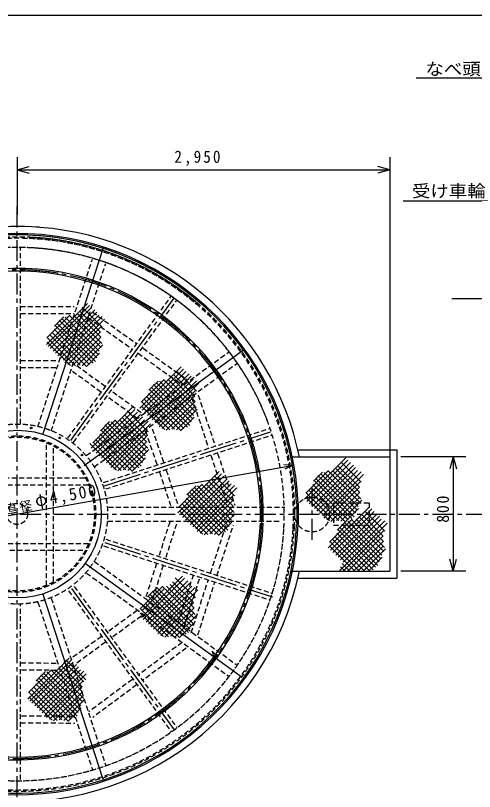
# Model space of a CAD drawing. Units: millimetres, scale not verified. Extents: x -5636 to 5974, y -4212 to 4128.
# Drawn here: x -2895 to 389, y -1430 to 4128 of the extents above; entities that cross this region are included whole.
import ezdxf
from ezdxf.enums import TextEntityAlignment as Align

# ---------------------------------------------------------------- set-up
doc = ezdxf.new("R2010")
doc.units = ezdxf.units.MM
doc.header["$LTSCALE"] = 30
for name, pattern in [('CHAIN1', [8, 5, -1, 1, -1]), ('CHAIN2', [12, 9, -1, 1, -1]), ('DASHED1', [1.8, 1.2, -0.6])]:
    doc.linetypes.add(name, pattern=pattern)
doc.layers.add('0-0', color=7, linetype='Continuous')
doc.styles.add('ＭＳ ゴシック', font='')
doc.styles.get('ＭＳ ゴシック').set_extended_font_data('MS Gothic')

msp = doc.modelspace()

# ---------------------------------------------------------------- linework, layer by layer
at = {"layer": '0-0'}
for p, q in [((5973.75, 4127.81), (-5636.25, 4127.81)), ((825.84, 3678.27), (-28.3, 3678.27)), ((-2883.97, 3112.93), (-2883.97, 2701.91)), ((-215.55, 3112.93), (-215.55, 2701.91)), ((-215.55, 3076.43), (-215.55, 146.94)), ((-2883.97, 3022.93), (-2797.04, 3046.22)), ((-2883.97, 3022.93), (-215.55, 3022.93)), ((-2883.97, 3022.93), (-2797.04, 2999.64)), ((-215.55, 3022.93), (-302.48, 3046.22)), ((-215.55, 3022.93), (-302.48, 2999.64)), ((575.19, 2798.08), (-120.66, 2798.08)), ((-2958.97, 2566.42), (-2808.81, 2566.42)), ((-2697.97, 1132.64), (-2264.8, 2465.81)), ((-2674.37, 1770.47), (-2379.13, 2065.71)), ((227.39, 2100), (2247.13, 2100)), ((-2660.23, 1756.33), (-2364.99, 2051.57)), ((-2646.09, 1742.19), (-2350.84, 2037.43)), ((-2624.75, 1723.22), (-2328.44, 2019.54)), ((-2608.16, 1709), (-2313.75, 2003.41)), ((-2288.14, 1863.08), (-2437.48, 2012.42)), ((-2273.92, 1896.27), (-2417.33, 2039.69)), ((-2669.79, 1818.04), (-2507.2, 1980.63)), ((-2615.27, 1903.38), (-2549.98, 1968.67)), ((-2591.56, 1690.04), (-2299.84, 1981.76)), ((-2572.6, 1673.44), (-2274.99, 1971.06)), ((-2302.36, 1697.15), (-2563.12, 1957.9)), ((-2551.27, 1659.22), (-2257.09, 1953.4)), ((-2295.25, 1723.22), (-2539.41, 1967.38)), ((-2281.03, 1749.3), (-2512.15, 1980.42)), ((-2276.29, 1777.75), (-2480.15, 1981.61)), ((-2283.4, 1822.78), (-2454.08, 1993.46)), ((-2340.29, 1637.89), (-2608.16, 1905.75)), ((-2323.7, 1649.74), (-2598.68, 1924.72)), ((-2314.22, 1675.81), (-2583.27, 1944.87)), ((-2541.78, 1640.26), (-2279.24, 1902.8)), ((-2432.74, 1623.66), (-2646.09, 1837.01)), ((-2387.7, 1614.18), (-2629.49, 1855.97)), ((-2366.37, 1628.41), (-2618.82, 1880.86)), ((-2520.45, 1628.41), (-2286.28, 1862.57)), ((-2465.93, 1618.92), (-2668.61, 1821.6)), ((-2501.49, 1621.29), (-2668.61, 1788.41)), ((-2492, 1616.55), (-2285.55, 1823)), ((-2451.71, 1623.66), (-2284.55, 1790.82)), ((-2418.52, 1618.92), (-2269.16, 1768.28)), ((-2402.62, 904.45), (-1263.42, 1732.13)), ((-2390.07, 1611.81), (-2292.85, 1709.03)), ((-2004.33, 1316.05), (-1709.08, 1611.29)), ((-1988.77, 1300.5), (-1693.53, 1595.74)), ((-1971.09, 1282.82), (-1675.85, 1578.06)), ((-1949.76, 1263.85), (-1653.45, 1560.17)), ((-1598.93, 1436.9), (-1742.34, 1580.31)), ((-1994.8, 1358.67), (-1832.21, 1521.26)), ((-1940.28, 1444.01), (-1874.99, 1509.3)), ((-1933.16, 1249.63), (-1638.76, 1544.04)), ((-1916.57, 1230.67), (-1624.85, 1522.39)), ((-1897.61, 1214.07), (-1600, 1511.69)), ((-1620.26, 1263.85), (-1864.42, 1508.01)), ((-1606.04, 1289.93), (-1837.16, 1521.05)), ((-1601.3, 1318.38), (-1805.16, 1522.24)), ((-1608.41, 1363.41), (-1779.08, 1534.09)), ((-1613.15, 1403.71), (-1762.49, 1553.05)), ((-1665.3, 1178.52), (-1933.16, 1446.38)), ((-1648.71, 1190.37), (-1923.68, 1465.35)), ((-1639.22, 1216.44), (-1908.27, 1485.49)), ((-1627.37, 1237.78), (-1888.13, 1498.53)), ((-1876.27, 1199.85), (-1582.09, 1494.03)), ((-1712.71, 1154.81), (-1954.5, 1396.6)), ((-1691.37, 1169.03), (-1943.83, 1421.49)), ((-1866.79, 1180.89), (-1604.25, 1443.43)), ((-1845.46, 1169.03), (-1611.29, 1403.2)), ((-1790.94, 1159.55), (-1993.61, 1362.23)), ((-1757.75, 1164.29), (-1971.09, 1377.64)), ((-1817.01, 1157.18), (-1610.56, 1363.63)), ((-2353.32, 1027.55), (-2058.08, 1322.79)), ((-2335.64, 1009.87), (-2040.4, 1305.12)), ((-2317.96, 992.2), (-2022.72, 1287.44)), ((-1945.8, 1146.28), (-2089.21, 1289.69)), ((-1826.49, 1161.92), (-1993.61, 1329.04)), ((-1776.71, 1164.29), (-1609.55, 1331.45)), ((-1743.53, 1159.55), (-1594.17, 1308.91)), ((-2341.67, 1068.05), (-2179.08, 1230.64)), ((-2296.63, 973.23), (-2000.32, 1269.54)), ((-2280.04, 959.01), (-1985.63, 1253.42)), ((-2263.44, 940.05), (-1971.72, 1231.77)), ((-1952.91, 999.31), (-2184.03, 1230.43)), ((-1948.17, 1027.75), (-2152.03, 1231.62)), ((-1955.28, 1072.79), (-2125.95, 1243.47)), ((-1960.02, 1113.09), (-2109.36, 1262.43)), ((-1715.08, 1152.44), (-1617.86, 1249.66)), ((-2287.15, 1153.39), (-2221.86, 1218.67)), ((-1995.58, 899.75), (-2270.55, 1174.72)), ((-1986.1, 925.82), (-2255.15, 1194.87)), ((-2244.48, 923.45), (-1946.87, 1221.06)), ((-1974.24, 947.16), (-2235, 1207.91)), ((-2223.14, 909.23), (-1928.96, 1203.41)), ((-1967.13, 973.23), (-2211.29, 1217.39)), ((-2038.25, 878.41), (-2290.7, 1130.87)), ((-2012.17, 887.89), (-2280.04, 1155.76)), ((-2213.66, 890.26), (-1951.12, 1152.81)), ((-2192.33, 878.41), (-1958.16, 1112.58)), ((-2173.36, 871.3), (-2363.18, 1061.11)), ((-2137.81, 868.93), (-2340.48, 1071.61)), ((-2104.62, 873.67), (-2317.96, 1087.02)), ((-2059.58, 864.19), (-2301.37, 1105.98)), ((-2163.88, 866.56), (-1957.43, 1073.01)), ((-2123.58, 873.67), (-1956.43, 1040.83)), ((-2090.4, 868.93), (-1941.04, 1018.29)), ((-875.19, 1016.94), (-165.55, 1016.94)), ((-165.55, 1016.94), (-165.55, 96.94)), ((-2061.95, 861.82), (-1964.73, 959.04)), ((-914.82, 966.94), (-215.55, 966.94)), ((-827.01, 663.26), (-531.77, 958.51)), ((326, 966.94), (-137.95, 966.94)), ((236, 966.94), (212.7, 880)), ((236, 966.94), (236, 146.94)), ((236, 966.94), (259.29, 880)), ((-4845.75, 211.07), (-914.61, 904.23)), ((-914.61, 904.23), (-974.38, 909.46)), ((-914.61, 904.23), (-968.99, 878.87)), ((-811.45, 647.71), (-516.21, 942.95)), ((-793.77, 630.03), (-498.53, 925.27)), ((-772.44, 611.07), (-476.13, 907.38)), ((-755.85, 596.84), (-461.44, 891.25)), ((-435.83, 750.93), (-585.17, 900.27)), ((-421.61, 784.11), (-565.02, 927.53)), ((-1732.45, 566.06), (-1437.21, 861.3)), ((-1716.9, 550.5), (-1421.66, 845.75)), ((-817.48, 705.89), (-654.89, 868.48)), ((-762.96, 791.22), (-697.67, 856.51)), ((-739.25, 577.88), (-447.53, 869.6)), ((-720.29, 561.29), (-422.68, 858.9)), ((-450.05, 584.99), (-710.81, 845.75)), ((-698.95, 547.06), (-404.77, 841.24)), ((-442.94, 611.07), (-687.1, 855.23)), ((-428.72, 637.14), (-659.84, 868.27)), ((-423.98, 665.59), (-627.84, 869.45)), ((-431.09, 710.63), (-601.76, 881.3)), ((-1699.22, 532.83), (-1403.98, 828.07)), ((-1677.89, 513.86), (-1381.57, 810.17)), ((-1661.29, 499.64), (-1366.88, 794.05)), ((-1336.54, 613.42), (-1507.21, 784.1)), ((-1341.28, 653.72), (-1490.62, 803.06)), ((-1327.05, 686.91), (-1470.47, 830.32)), ((-487.98, 525.73), (-755.85, 793.59)), ((-471.39, 537.58), (-746.36, 812.56)), ((-461.91, 563.66), (-730.96, 832.71)), ((-689.47, 528.1), (-426.93, 790.64)), ((-1722.93, 608.68), (-1560.33, 771.27)), ((-1668.4, 694.02), (-1603.12, 759.3)), ((-1644.7, 480.67), (-1352.97, 772.4)), ((-1367.35, 466.45), (-1636.4, 735.5)), ((-1625.73, 464.08), (-1328.12, 761.69)), ((-1355.5, 487.79), (-1616.25, 748.54)), ((-1604.4, 449.86), (-1310.22, 744.04)), ((-1348.39, 513.86), (-1592.55, 758.02)), ((-1334.16, 539.94), (-1565.29, 771.06)), ((-1329.42, 568.38), (-1533.29, 772.24)), ((-580.43, 511.51), (-793.77, 724.85)), ((-535.39, 502.02), (-777.18, 743.81)), ((-514.06, 516.25), (-766.51, 768.7)), ((-668.14, 516.25), (-433.97, 750.42)), ((-1419.5, 419.04), (-1671.96, 671.5)), ((-1393.43, 428.52), (-1661.29, 696.39)), ((-1376.83, 440.38), (-1651.81, 715.35)), ((-1594.92, 430.89), (-1332.38, 693.44)), ((-613.62, 506.77), (-816.29, 709.44)), ((-649.17, 509.14), (-816.29, 676.26)), ((-639.69, 504.39), (-433.24, 710.85)), ((-599.39, 511.51), (-432.24, 678.66)), ((-1519.06, 409.56), (-1721.74, 612.24)), ((-1485.88, 414.3), (-1699.22, 627.64)), ((-1440.84, 404.82), (-1682.63, 646.61)), ((-1573.58, 419.04), (-1339.41, 653.21)), ((-1545.14, 407.19), (-1338.69, 613.64)), ((-882.19, 631.94), (-882.19, 481.77)), ((-872.19, 631.94), (-872.19, 481.77)), ((-566.21, 506.77), (-416.85, 656.13)), ((-1554.62, 411.93), (-1721.74, 579.05)), ((-1504.84, 414.3), (-1337.68, 581.46)), ((-1471.65, 409.56), (-1322.29, 558.92)), ((-657.25, 313.77), (-362.01, 609.01)), ((-641.7, 298.21), (-346.45, 593.45)), ((-624.02, 280.53), (-328.78, 575.78)), ((-602.68, 261.57), (-306.37, 557.88)), ((-537.76, 499.65), (-440.54, 596.87)), ((-251.85, 434.62), (-395.27, 578.03)), ((-647.72, 356.39), (-485.13, 518.98)), ((-593.2, 441.73), (-527.92, 507.01)), ((-586.09, 247.35), (-291.68, 541.76)), ((-569.5, 228.38), (-277.77, 520.11)), ((-550.53, 211.79), (-252.92, 509.4)), ((-273.19, 261.57), (-517.35, 505.73)), ((-258.96, 287.65), (-490.09, 518.77)), ((-254.22, 316.09), (-458.08, 519.95)), ((-261.33, 361.13), (-432.01, 531.81)), ((-266.07, 401.43), (-415.42, 550.77)), ((-1443.21, 402.45), (-1345.99, 499.67)), ((-579.07, 147.7), (-235.02, 491.75)), ((-301.63, 188.09), (-576.61, 463.06)), ((-292.15, 214.16), (-561.2, 483.21)), ((-280.3, 235.5), (-541.05, 496.25)), ((-360.05, 146.94), (-607.43, 394.32)), ((-335.04, 157.49), (-596.76, 419.21)), ((-318.23, 176.23), (-586.09, 444.1)), ((-551.41, 146.91), (-257.18, 441.15)), ((-517.77, 147.37), (-264.21, 400.92)), ((-431.75, 145.16), (-646.54, 359.95)), ((-396.95, 148.28), (-624.02, 375.35)), ((-469.94, 154.9), (-263.49, 361.35)), ((-465.57, 145.79), (-646.54, 326.76)), ((-442.45, 149.2), (-262.48, 329.17)), ((-406.78, 146.94), (-247.09, 306.63)), ((-368.01, 150.16), (-270.79, 247.38)), ((236, 146.94), (212.7, 233.87)), ((236, 146.94), (259.29, 233.87)), ((-2395.07, 202.12), (-1273.92, -612.44)), ((-537.44, 146.95), (-569.47, 178.98)), ((-501.33, 146.2), (-558.68, 203.55)), ((-914.59, 146.94), (-215.55, 146.94)), ((326, 146.94), (-137.95, 146.94)), ((-1994.61, -184.28), (-1699.37, 110.97)), ((-1980.47, -198.42), (-1685.22, 96.83)), ((-1959.13, -217.38), (-1662.82, 78.93)), ((-1942.54, -231.6), (-1648.13, 62.8)), ((-1622.52, -77.52), (-1771.86, 71.82)), ((-1608.3, -44.34), (-1751.71, 99.08)), ((-875.3, 96.94), (-165.55, 96.94)), ((-2004.17, -122.56), (-1841.58, 40.03)), ((-1990.03, -136.7), (-1827.44, 25.89)), ((-1949.65, -37.22), (-1884.37, 28.06)), ((-1925.95, -250.57), (-1634.22, 41.16)), ((-1648.6, -264.79), (-1917.65, 4.26)), ((-1906.98, -267.16), (-1609.37, 30.45)), ((-1636.75, -243.46), (-1897.5, 17.3)), ((-1885.65, -281.38), (-1591.47, 12.8)), ((-1622.6, -229.31), (-1883.36, 31.44)), ((-1615.41, -191.31), (-1846.53, 39.82)), ((-1610.67, -162.86), (-1814.53, 41)), ((-1617.78, -117.82), (-1788.46, 52.85)), ((-2700.33, -18.12), (-2270.47, -1341.11)), ((-1674.67, -302.72), (-1942.54, -34.85)), ((-1658.08, -290.87), (-1933.06, -15.89)), ((-1876.17, -300.35), (-1613.62, -37.81)), ((-1767.12, -316.94), (-1980.47, -103.6)), ((-1722.08, -326.42), (-1963.87, -84.63)), ((-1700.75, -312.2), (-1953.21, -59.74)), ((-1854.83, -312.2), (-1620.66, -78.03)), ((-1800.31, -321.68), (-2002.99, -119.01)), ((-1835.87, -319.31), (-2002.99, -152.19)), ((-1826.39, -324.05), (-1619.93, -117.6)), ((-1786.09, -316.94), (-1618.93, -149.78)), ((-1752.9, -321.68), (-1603.54, -172.32)), ((-1724.45, -328.79), (-1627.24, -231.58)), ((-1488.5, -426.39), (-1446.08, -468.82)), ((-1488.5, -426.39), (-1472.97, -484.35)), ((-2805.62, -770.13), (-2510.38, -474.88)), ((-2791.48, -784.27), (-2496.23, -489.03)), ((-2391.03, -630.19), (-2534.44, -486.77)), ((-2777.33, -798.41), (-2482.09, -503.17)), ((-2756, -817.38), (-2459.69, -521.06)), ((-2739.41, -831.6), (-2445, -537.19)), ((-2414.65, -717.81), (-2585.32, -547.14)), ((-2419.39, -677.52), (-2568.73, -528.18)), ((-2405.17, -644.33), (-2548.58, -500.91)), ((-2801.04, -722.56), (-2638.45, -559.97)), ((-2746.52, -637.22), (-2681.23, -571.93)), ((-2722.81, -850.56), (-2431.09, -558.84)), ((-2445.47, -864.79), (-2714.52, -595.73)), ((-2703.85, -867.16), (-2406.24, -569.54)), ((-2433.61, -843.45), (-2694.37, -582.7)), ((-2682.51, -881.38), (-2388.34, -587.2)), ((-2426.5, -817.38), (-2670.66, -573.21)), ((-2412.28, -791.3), (-2643.4, -560.18)), ((-2407.54, -762.85), (-2611.4, -558.99)), ((-2497.62, -912.19), (-2750.07, -659.74)), ((-2471.54, -902.71), (-2739.41, -634.85)), ((-2454.95, -890.86), (-2729.92, -615.88)), ((-2673.03, -900.34), (-2410.49, -637.8)), ((-2597.18, -921.68), (-2799.85, -719)), ((-2563.99, -916.94), (-2777.33, -703.59)), ((-2518.95, -926.42), (-2760.74, -684.63)), ((-2651.7, -912.19), (-2417.53, -678.03)), ((-2623.25, -924.05), (-2416.8, -717.6)), ((-2484.67, -674.83), (-2477.78, -696.04)), ((-2632.73, -919.31), (-2799.85, -752.19)), ((-2582.95, -916.94), (-2415.8, -749.78)), ((-2549.77, -921.68), (-2400.41, -772.32)), ((-2521.32, -928.79), (-2424.1, -831.57)), ((-2042.27, -1253.33), (-2044.72, -1255.78))]:
    msp.add_line(p, q, dxfattribs=at)
at = {"layer": '0-0', "linetype": 'CHAIN1'}
for p, q in [((-2883.97, -3630.2), (-2883.97, 2763.03)), ((-772.17, 372.22), (-772.17, 736.82)), ((-5022.59, 556.94), (-893.67, 556.94)), ((-871.34, 556.94), (1036.68, 556.94)), ((-2130.34, 12.09), (-2129.71, 11.63))]:
    msp.add_line(p, q, dxfattribs=at)
at = {"layer": '0-0', "linetype": 'DASHED1'}
for p, q in [((-2859.21, 1201.77), (-2859.21, 2461.25)), ((-2734.06, 1183.37), (-2344.17, 2383.34)), ((-2638.92, 1152.59), (-2249.16, 2352.13)), ((-2520.46, 1099.43), (-1782.76, 2114.79)), ((-2480.01, 1070.05), (-1743.61, 2083.6)), ((-2859.85, 2042.62), (-2474.39, 2042.62)), ((-2345.9, 2004.31), (-2026.38, 1775.89)), ((-2858.47, 1992.62), (-2474.39, 1992.62)), ((-2374.97, 1963.64), (-2058.63, 1737.48)), ((-2356.84, 1794.41), (-2356.83, 1794.45)), ((-1981.99, 1744.15), (-1668.19, 1519.82)), ((-2388.3, 976.65), (-1365.47, 1719.78)), ((-2018.01, 1708.44), (-1697.27, 1479.14)), ((-2858.85, 1657.31), (-2596.63, 1657.31)), ((-2253.26, 1469.89), (-2464.44, 1623.6)), ((-2331.62, 894.23), (-1311.28, 1635.55)), ((-2857.28, 1607.31), (-2596.63, 1607.31)), ((-2283.03, 1429.72), (-2493.87, 1583.17)), ((-2024.23, 1241.35), (-2238.35, 1397.2)), ((-1994.81, 1281.78), (-2208.12, 1437.03)), ((-1634.85, 1392.94), (-1513.48, 1027.45)), ((-1587.4, 1408.7), (-1465.1, 1040.4)), ((-2264.98, 783.83), (-1074.58, 1170.62)), ((-1917.4, 1168.15), (-1835.44, 924.91)), ((-2249.52, 736.28), (-1058.72, 1123.2)), ((-1964.79, 1152.18), (-1882.4, 907.67)), ((-2674.21, 44.31), (-2674.21, 1061.98)), ((-2624.21, 73.62), (-2624.21, 1032.68)), ((-1497.01, 977.86), (-1373.29, 605.26)), ((-1448.79, 991.28), (-1325.83, 621.02)), ((-1865.39, 857.19), (-1780.5, 605.26)), ((-1817.31, 871.09), (-1733.12, 621.23)), ((-3354.05, 816.94), (-2397.65, 816.94)), ((-3383.35, 766.94), (-2371.01, 766.94)), ((-2669.41, 622.19), (-2667.91, 622.68)), ((-618.88, 636.94), (-618.88, 476.94)), ((-618.88, 636.94), (-365.55, 636.94)), ((-365.55, 636.94), (-365.55, 476.94)), ((-2230.51, 606.94), (-969.04, 606.94)), ((-2233.5, 506.94), (-995.79, 506.94)), ((-1791.29, 499.66), (-1869.82, 253.76)), ((-1743.66, 484.45), (-1821.04, 242.14)), ((-1499.58, 135.03), (-1383.11, 495.02)), ((-1453.36, 115.44), (-1335.54, 479.63)), ((-618.88, 476.94), (-365.55, 476.94)), ((-3380.69, 346.94), (-2371.01, 346.94)), ((-2249.1, 376.33), (-1059.04, -10.35)), ((-341.43, 334.92), (-341.42, 334.96)), ((-3367.37, 296.94), (-2402.98, 296.94)), ((-2264.55, 328.77), (-1077.95, -56.78)), ((-334.77, 332.76), (-334.76, 332.8)), ((-2329.75, 216.46), (-1311.07, -523.65)), ((-1885.74, 203.89), (-1967.55, -52.31)), ((-1838.3, 188.08), (-1919.92, -67.52)), ((-2386.78, 134.29), (-1368.73, -605.37)), ((-1730.79, -218.34), (-1622.17, 120.09)), ((-1688.27, -249.49), (-1575.11, 103.09)), ((-1638.22, -293.51), (-1517.05, 81.03)), ((-1590.65, -308.9), (-1467.64, 71.33)), ((-2514.97, 7.87), (-1780.32, -1003.3)), ((-2474.52, 37.26), (-1741.69, -971.4)), ((-2130.34, 12.09), (-2129.71, 11.63)), ((-2639.02, -45.02), (-2249.13, -1244.98)), ((-2859.21, -1345.29), (-2859.21, -91.77)), ((-2734.76, -73.97), (-2344.83, -1274.04)), ((-2023.94, -133.82), (-2233.04, -286.34)), ((-1691.22, -146.2), (-1691.21, -146.15)), ((-1994.48, -174.22), (-2205.77, -328.34)), ((-2280.16, -320.71), (-2498.67, -480.09)), ((-2251.96, -362.03), (-2469.2, -520.49)), ((-1703.16, -363.08), (-2019.35, -598.03)), ((-1673.34, -403.22), (-1986.81, -636.14)), ((-2856.31, -508.29), (-2593.61, -510.81)), ((-2851.79, -558.33), (-2594.09, -560.81)), ((-2058.96, -627.46), (-2371.09, -859.39)), ((-2028.61, -667.2), (-2341.27, -899.53)), ((-2494.75, -744.03), (-2494.73, -743.98)), ((-2488.09, -746.19), (-2488.08, -746.15)), ((-2851.82, -888.04), (-2470.74, -890.59)), ((-2858.51, -937.99), (-2471.08, -940.59))]:
    msp.add_line(p, q, dxfattribs=at)
at = {"layer": '0-0', "linetype": 'CHAIN2'}
for p, q in [((-2500.23, 1084.74), (-1762.28, 2100.44)), ((-2257.25, 760.06), (-1069.34, 1146.03)), ((-2256.83, 352.55), (-1056.9, -37.33)), ((-2494.75, 22.57), (-1760.7, -987.77)), ((-2363.02, -1386.77), (-2362.88, -1387.27))]:
    msp.add_line(p, q, dxfattribs=at)
at = {"layer": '0-0', "linetype": 'DASHED1'}
for centre, radius in [((-2881.2, 556.74), 644.99), ((-2881.2, 556.74), 559.99), ((-2881.2, 556.74), 550.99), ((-772.17, 553.83), 125), ((-2883.81, 557.41), 75)]:
    msp.add_circle(centre, radius, dxfattribs=at)
at = {"layer": '0-0'}
for centre, radius in [((-2782.84, 1173.53), 6), ((-2881.2, 556.74), 599.99), ((-2578.77, 1102.19), 6), ((-2419.5, 979.41), 6)]:
    msp.add_circle(centre, radius, dxfattribs=at)
for centre, radius, start, end in [((-2883.05, 557.11), 2059.98, 85.62736, 348.53444), ((-2883.05, 557.11), 2059.98, 11.43561, 87.87847), ((-2882, 556.28), 2009.98, 92.27119, 357.89876), ((-2882, 556.28), 2009.98, 2.15681, 87.87055), ((-2882, 556.28), 1999.98, 49.37194, 357.89876), ((-2882, 556.28), 1999.98, 2.15681, 87.87055), ((-2882, 556.28), 1759.98, 358.16639, 357.89876), ((-2882, 556.28), 1739.98, 358.45724, 357.89876)]:
    msp.add_arc(centre, radius, start, end, dxfattribs=at)
at = {"layer": '0-0', "linetype": 'DASHED1'}
for radius, start, end in [(1984.98, 49.456, 357.89876), (1975.98, 48.88921, 357.89876), (1975.98, 356.9708, 87.87055), (1984.98, 357.28024, 87.87055), (1909.98, 20.4817, 357.02328), (1909.98, 49.37194, 357.89876), (1909.98, 356.98017, 87.87055)]:
    msp.add_arc((-2882, 556.28), radius, start, end, dxfattribs=at)
at = {"layer": '0-0', "linetype": 'CHAIN2'}
msp.add_arc((-2882, 556.28), 1749.98, 357.92972, 357.89876, dxfattribs=at)
at = {"layer": '0-0', "linetype": 'CHAIN1'}
msp.add_arc((-2882.09, 558.49), 1549.98, 34.74854, 34.77312, dxfattribs=at)

# ---------------------------------------------------------------- texts
at = {"layer": '0-0', "style": 'ＭＳ ゴシック', "width": 1.1}
for s, p in [('なべ頭ボルト', (37.8, 3674.74)), ('受け車輪', (-58.7, 2800.46))]:
    msp.add_text(s, height=87.98, dxfattribs=at).set_placement(p, align=Align.BOTTOM_LEFT)
at = {"layer": '0-0', "insert": (-1758.14, 3050.11), "char_height": 87.98, "attachment_point": 7, "style": 'ＭＳ ゴシック'}
msp.add_mtext('\\T1.28;\\W0.9;2,950', dxfattribs=at)
at = {"layer": '0-0', "attachment_point": 7, "style": 'ＭＳ ゴシック'}
for s, insert, char_height, rotation in [('\\T1.23;\\W0.95;φ4,500', (-2743.76, 586.05), 87.98, 10), ('\\T1.21;\\W0.95;\u3000800', (207.54, 356.75), 87.98, 90), ('\\T1.17;テーブル直径', (-3377.26, 475.39), 65.98, 10)]:
    msp.add_mtext(s, dxfattribs=dict(at, insert=insert, char_height=char_height, rotation=rotation))

doc.saveas('drawing.dxf')
